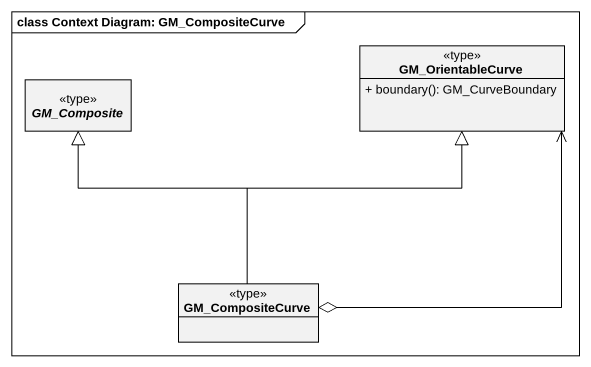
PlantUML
@startuml
mainframe class Context Diagram: GM_CompositeCurve
hide circle
hide empty members
skinparam classAttributeIconSize 0
class GM_OrientableCurve <<type>> {
  + boundary(): GM_CurveBoundary
}
abstract class GM_Composite <<type>>
class GM_CompositeCurve <<type>>
GM_CompositeCurve o-up-> GM_OrientableCurve
GM_CompositeCurve -up-|> GM_OrientableCurve
GM_CompositeCurve -up-|> GM_Composite
@enduml
